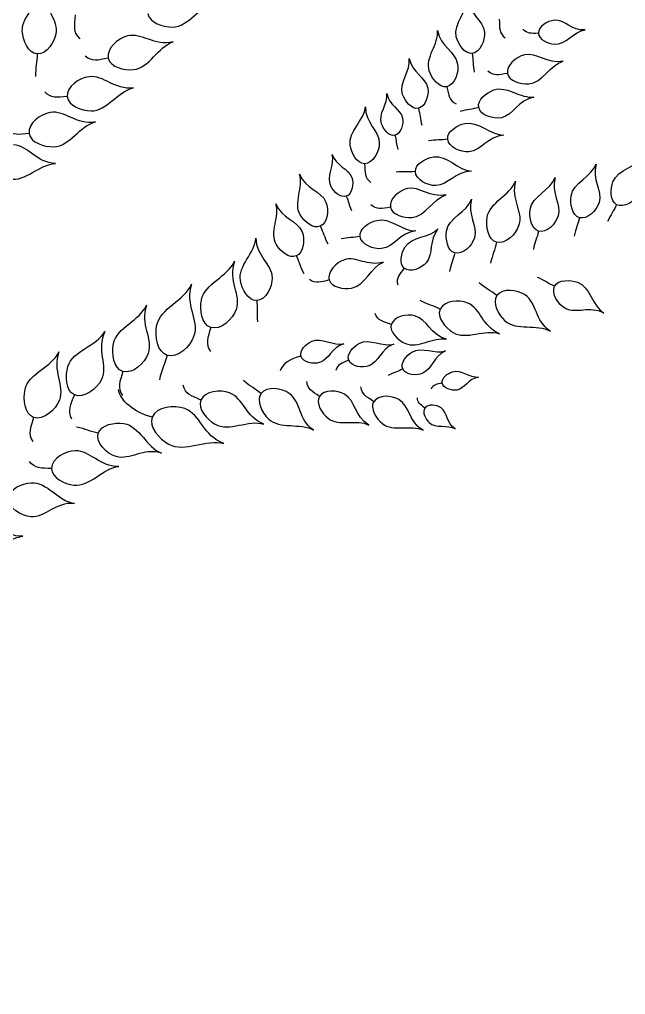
# Model space of a CAD drawing. Extents: x 5.1 to 68.9, y 5.1 to 68.9.
# Drawn here: x 44.72 to 54.54, y 36.37 to 52.16 of the extents above; entities that cross this region are included whole.
import ezdxf

# ---------------------------------------------------------------- set-up
doc = ezdxf.new("R2010")
doc.units = 0
doc.layers.add('View004', color=7, linetype='CONTINUOUS')

msp = doc.modelspace()

# ---------------------------------------------------------------- linework, layer by layer
at = {"layer": 'View004', "color": 1}
for p, q in [((53.128476, 51.937642), (53.128476, 51.937642)), ((45.007361, 51.603145), (45.007361, 51.603145)), ((46.159084, 51.533086), (46.159084, 51.533086)), ((52.054151, 51.612067), (52.054151, 51.612067)), ((52.626948, 51.287029), (52.626948, 51.287029)), ((51.642429, 51.072946), (51.642429, 51.072946)), ((45.495832, 50.911983), (45.495832, 50.911983)), ((51.183159, 50.723007), (51.183159, 50.723007)), ((52.161295, 50.736375), (52.161295, 50.736375)), ((44.87726, 50.316299), (44.87726, 50.316299)), ((50.802053, 50.286016), (50.802053, 50.286016)), ((51.657846, 50.224304), (51.657846, 50.224304)), ((50.312328, 49.825649), (50.312328, 49.825649)), ((51.134217, 49.699963), (51.134217, 49.699963)), ((50.015665, 49.299473), (50.015665, 49.299473)), ((50.731337, 49.121506), (50.731337, 49.121506)), ((54.394584, 49.162225), (54.394582, 49.162225)), ((53.792479, 48.951892), (53.792477, 48.951892)), ((49.594311, 48.81215), (49.59431, 48.81215)), ((50.238298, 48.646605), (50.238298, 48.646605)), ((53.130202, 48.734198), (53.130201, 48.734198)), ((52.449669, 48.55365), (52.449669, 48.55365)), ((49.20534, 48.331327), (49.205339, 48.331327)), ((51.774536, 48.380628), (51.774536, 48.380628)), ((50.954032, 48.13399), (50.954032, 48.13399)), ((49.740077, 47.943553), (49.740077, 47.943553)), ((52.454939, 47.6906), (52.454939, 47.6906)), ((53.390767, 47.841504), (53.390767, 47.841504)), ((48.56398, 47.61088), (48.56398, 47.61088)), ((51.535065, 47.468521), (51.535065, 47.468519)), ((50.745068, 47.221823), (50.745068, 47.221823)), ((47.81961, 47.174132), (47.81961, 47.174132)), ((47.112432, 46.721576), (47.112432, 46.721576)), ((49.281663, 46.707865), (49.281663, 46.707863)), ((50.054302, 46.643701), (50.054302, 46.643704)), ((46.394378, 46.462684), (46.394377, 46.462684)), ((50.929509, 46.501592), (50.929509, 46.501595)), ((51.569509, 46.274475), (51.569509, 46.274475)), ((45.610043, 46.082997), (45.610044, 46.082997)), ((47.658746, 45.995675), (47.658746, 45.995675)), ((48.633903, 46.103488), (48.633903, 46.103488)), ((49.582109, 46.057548), (49.582109, 46.057546)), ((50.460078, 45.97185), (50.460078, 45.971848)), ((51.287725, 45.868757), (51.287725, 45.868775)), ((44.950613, 45.717448), (44.950614, 45.717448)), ((46.871572, 45.720747), (46.871572, 45.720748)), ((45.997759, 45.459036), (45.997759, 45.459036)), ((45.240394, 44.889263), (45.240394, 44.889263))]:
    msp.add_line(p, q, dxfattribs=at)
at = {"layer": 'View004', "color": 3}
for points in [[(52.00829, 62.988856), (61.290322, 57.629872), (67.00829, 47.726062), (67.00829, 37.008094)], [(67.00829, 37.008094), (67.00829, 26.290126), (61.290322, 16.386315), (52.00829, 11.027331)]]:
    msp.add_open_spline(points, degree=3, dxfattribs=at)
at = {"layer": 'View004', "color": 1}
for points in [[(44.766913, 51.975439), (44.752351, 52.233405), (45.073927, 52.419007), (45.111494, 52.669766)], [(45.111494, 52.669766), (45.08366, 52.359423), (45.335927, 52.201616), (45.315318, 51.962369)], [(47.200802, 52.038013), (47.466534, 52.040593), (47.635135, 52.383266), (47.889924, 52.438878)], [(51.797997, 51.882762), (51.746193, 52.093766), (51.983418, 52.296764), (51.975821, 52.509846)], [(51.975821, 52.509846), (52.000649, 52.249009), (52.233512, 52.157443), (52.253354, 51.95649)], [(45.622019, 52.236234), (45.608645, 52.059472), (45.584015, 51.958308), (45.696248, 51.850878)], [(46.802372, 52.25945), (46.822646, 52.108865), (47.048865, 52.036524), (47.200802, 52.038013)], [(52.493247, 52.168259), (52.499067, 52.024503), (52.488687, 51.940638), (52.589238, 51.86456)], [(53.387213, 52.148926), (53.276078, 52.142026), (53.123612, 52.048884), (53.128476, 51.937642)], [(53.88304, 51.99312), (53.663535, 51.978714), (53.556419, 52.15943), (53.387213, 52.148926)], [(45.007361, 51.603145), (44.859968, 51.613129), (44.775239, 51.827943), (44.766913, 51.975439)], [(45.315318, 51.962369), (45.301782, 51.80523), (45.16472, 51.592487), (45.007361, 51.603145)], [(47.208918, 51.799037), (46.903086, 51.724116), (46.70713, 51.952199), (46.47123, 51.895291)], [(51.35969, 51.329547), (51.290352, 51.541069), (51.516897, 51.766901), (51.492556, 51.983986)], [(51.492556, 51.983986), (51.53821, 51.719457), (51.783222, 51.644035), (51.819128, 51.440294)], [(52.253354, 51.95649), (52.266392, 51.824506), (52.185875, 51.627513), (52.054151, 51.612067)], [(53.128476, 51.937642), (53.010578, 51.937335), (52.942281, 51.9259), (52.876459, 52.005554)], [(53.387174, 51.761649), (53.568996, 51.747015), (53.705424, 51.970842), (53.88304, 51.99312)], [(46.47123, 51.895291), (46.316291, 51.857917), (46.124549, 51.688683), (46.159084, 51.533086)], [(46.567536, 51.349374), (46.827476, 51.37398), (46.964093, 51.72344), (47.208918, 51.799037)], [(52.054151, 51.612067), (51.93077, 51.597601), (51.827615, 51.762118), (51.797997, 51.882762)], [(53.128476, 51.937642), (53.133036, 51.833446), (53.283215, 51.770016), (53.387174, 51.761649)], [(45.007361, 51.603145), (45.007112, 51.467794), (44.978813, 51.389344), (44.981483, 51.237999)], [(46.159084, 51.533086), (45.992971, 51.50332), (45.899543, 51.47021), (45.786943, 51.56611)], [(46.159084, 51.533086), (46.19143, 51.387344), (46.418912, 51.335302), (46.567536, 51.349374)], [(50.928418, 50.946335), (50.86368, 51.132926), (51.061211, 51.336725), (51.036306, 51.528938)], [(51.036306, 51.528938), (51.080844, 51.294961), (51.299352, 51.231788), (51.334312, 51.05159)], [(52.054151, 51.612067), (52.074809, 51.50014), (52.063505, 51.430927), (52.089041, 51.306229)], [(52.902006, 51.587878), (52.769037, 51.559906), (52.60141, 51.420486), (52.626948, 51.287029)], [(53.528228, 51.487403), (53.265736, 51.431207), (53.104454, 51.630473), (52.902006, 51.587878)], [(52.97042, 51.12026), (53.192546, 51.134726), (53.317706, 51.429106), (53.528228, 51.487403)], [(51.642429, 51.072946), (51.517512, 51.048568), (51.399333, 51.208606), (51.35969, 51.329547)], [(51.819128, 51.440294), (51.842714, 51.306478), (51.77579, 51.098973), (51.642429, 51.072946)], [(52.626948, 51.287029), (52.484648, 51.265819), (52.404204, 51.239941), (52.310649, 51.324481)], [(45.84804, 51.235366), (45.689802, 51.216292), (45.479654, 51.070543), (45.495832, 50.911983)], [(46.569497, 51.053846), (46.25702, 51.015056), (46.088963, 51.26441), (45.84804, 51.235366)], [(52.626948, 51.287029), (52.65087, 51.162024), (52.843416, 51.111986), (52.97042, 51.12026)], [(45.880106, 50.681947), (46.141144, 50.676127), (46.317532, 51.007278), (46.569497, 51.053846)], [(51.334312, 51.05159), (51.357274, 50.933237), (51.301072, 50.748131), (51.183159, 50.723007)], [(51.642429, 51.072946), (51.675765, 50.932988), (51.681723, 50.848696), (51.795035, 50.793376)], [(52.161295, 50.736375), (52.134337, 50.85881), (52.289139, 50.978971), (52.407299, 51.02087)], [(52.407299, 51.02087), (52.613957, 51.094151), (52.841703, 50.876401), (53.054902, 50.905504)], [(45.495832, 50.911983), (45.327382, 50.901765), (45.230734, 50.879763), (45.130069, 50.988125)], [(45.495832, 50.911983), (45.510988, 50.763465), (45.730855, 50.685281), (45.880106, 50.681947)], [(50.585681, 50.471136), (50.529377, 50.627308), (50.693333, 50.800601), (50.670451, 50.961901)], [(50.670451, 50.961901), (50.710255, 50.765698), (50.894551, 50.714819), (50.925763, 50.563719)], [(51.183159, 50.723007), (51.072714, 50.699475), (50.965432, 50.839648), (50.928418, 50.946335)], [(53.054902, 50.905504), (52.795485, 50.854288), (52.727007, 50.611231), (52.527221, 50.571056)], [(45.951817, 50.501569), (45.638981, 50.450161), (45.460024, 50.694368), (45.218791, 50.655601)], [(50.078792, 50.127719), (50.04749, 50.348104), (50.310021, 50.530864), (50.323998, 50.748862)], [(50.323998, 50.748862), (50.322738, 50.480424), (50.550771, 50.363339), (50.550513, 50.156459)], [(51.183159, 50.723007), (51.211323, 50.623452), (51.206955, 50.559853), (51.240615, 50.449152)], [(52.161295, 50.736375), (52.050986, 50.704353), (51.980346, 50.708727), (51.857705, 50.670518)], [(52.527221, 50.571056), (52.396002, 50.544668), (52.190079, 50.605664), (52.161295, 50.736375)], [(45.218791, 50.655601), (45.060349, 50.630143), (44.854702, 50.47518), (44.87726, 50.316299)], [(50.925763, 50.563719), (50.946265, 50.464477), (50.900905, 50.308328), (50.802053, 50.286016)], [(44.87726, 50.316299), (44.708194, 50.299343), (44.611831, 50.273381), (44.506262, 50.37841)], [(45.272982, 50.100095), (45.535834, 50.104595), (45.700169, 50.444734), (45.951817, 50.501569)], [(50.802053, 50.286016), (50.709464, 50.265118), (50.617873, 50.381842), (50.585681, 50.471136)], [(51.657846, 50.224304), (51.645222, 50.349036), (51.812885, 50.45049), (51.935097, 50.478444)], [(51.935097, 50.478444), (52.148843, 50.527338), (52.349881, 50.284712), (52.565015, 50.288966)], [(44.87726, 50.316299), (44.898392, 50.167481), (45.122693, 50.097536), (45.272982, 50.100095)], [(50.802053, 50.286016), (50.826737, 50.202626), (50.823707, 50.149127), (50.853119, 50.056426)], [(51.657846, 50.224304), (51.544573, 50.205254), (51.474914, 50.217764), (51.348677, 50.193992)], [(52.0022, 50.01778), (51.868811, 50.00674), (51.671322, 50.091139), (51.657846, 50.224304)], [(52.565015, 50.288966), (52.301417, 50.268092), (52.205291, 50.034584), (52.0022, 50.01778)], [(45.305369, 49.826675), (44.990884, 49.842353), (44.868347, 50.116955), (44.626026, 50.129894)], [(50.312328, 49.825649), (50.185074, 49.823489), (50.096686, 50.00171), (50.078792, 50.127719)], [(50.550513, 50.156459), (50.550347, 50.02058), (50.448186, 49.827967), (50.312328, 49.825649)], [(49.76765, 49.459696), (49.688134, 49.612369), (49.832582, 49.813183), (49.7867, 49.97576)], [(49.7867, 49.97576), (49.854815, 49.779663), (50.051249, 49.752937), (50.104277, 49.601996)], [(51.134217, 49.699963), (51.129717, 49.82525), (51.303563, 49.915646), (51.427328, 49.935635)], [(51.427328, 49.935635), (51.643788, 49.970597), (51.82871, 49.715476), (52.043669, 49.705804)], [(54.335578, 49.533673), (54.412722, 49.738921), (54.725994, 49.77274), (54.841136, 49.954519)], [(44.562172, 49.579236), (44.818292, 49.52847), (45.049149, 49.824257), (45.305369, 49.826675)], [(50.312328, 49.825649), (50.320692, 49.68202), (50.311824, 49.597983), (50.413721, 49.523711)], [(53.657424, 49.302913), (53.690142, 49.519724), (53.989508, 49.61803), (54.064277, 49.819798)], [(54.064277, 49.819798), (53.987239, 49.566845), (54.169374, 49.391936), (54.110693, 49.196783)], [(49.267839, 48.998891), (49.156207, 49.187614), (49.326129, 49.452962), (49.256595, 49.656594)], [(49.256595, 49.656594), (49.356712, 49.411856), (49.608399, 49.391366), (49.686222, 49.203026)], [(50.104277, 49.601996), (50.139107, 49.502859), (50.114147, 49.336111), (50.015665, 49.299473)], [(51.134217, 49.699963), (51.019949, 49.688281), (50.951245, 49.705243), (50.823735, 49.689715)], [(51.46449, 49.471595), (51.330665, 49.469195), (51.13905, 49.566205), (51.134217, 49.699963)], [(52.043669, 49.705804), (51.779272, 49.702024), (51.668243, 49.475225), (51.46449, 49.471595)], [(52.994675, 49.085038), (53.027099, 49.301893), (53.326333, 49.400602), (53.400829, 49.602472)], [(53.400829, 49.602472), (53.324133, 49.349415), (53.506503, 49.174751), (53.448085, 48.979519)], [(50.015665, 49.299473), (49.923419, 49.265159), (49.813113, 49.372403), (49.76765, 49.459696)], [(51.632617, 49.32188), (51.370125, 49.265684), (51.208843, 49.46495), (51.006395, 49.422355)], [(52.294922, 48.954244), (52.331948, 49.201854), (52.673615, 49.314562), (52.758677, 49.545061)], [(52.758677, 49.545061), (52.671104, 49.256116), (52.879338, 49.056682), (52.812635, 48.833762)], [(54.394582, 49.162225), (54.283587, 49.220509), (54.291467, 49.41632), (54.335578, 49.533673)], [(50.015665, 49.299473), (50.052595, 49.217206), (50.056897, 49.161811), (50.099982, 49.070631)], [(51.006395, 49.422355), (50.873426, 49.394383), (50.705799, 49.254963), (50.731337, 49.121506)], [(51.074809, 48.954737), (51.296935, 48.969209), (51.422095, 49.263583), (51.632617, 49.32188)], [(53.792477, 48.951892), (53.671778, 48.985792), (53.638716, 49.178948), (53.657424, 49.302913)], [(54.756813, 49.335494), (54.692429, 49.218151), (54.513084, 49.099998), (54.394584, 49.162225)], [(48.880341, 48.520618), (48.770189, 48.710208), (48.942182, 48.974219), (48.874245, 49.178389)], [(48.874245, 49.178389), (48.972443, 48.932875), (49.223962, 48.910416), (49.300308, 48.721472)], [(49.686222, 49.203026), (49.737336, 49.079326), (49.717056, 48.865519), (49.594311, 48.81215)], [(50.731337, 49.121506), (50.589036, 49.100296), (50.508593, 49.074418), (50.415038, 49.158952)], [(50.731337, 49.121506), (50.755259, 48.996501), (50.947805, 48.946463), (51.074809, 48.954737)], [(51.639009, 48.731467), (51.671433, 48.948323), (51.970667, 49.047032), (52.045163, 49.248901)], [(52.045163, 49.248901), (51.968468, 48.995845), (52.150838, 48.821181), (52.092419, 48.625949)], [(54.110693, 49.196783), (54.072155, 49.068606), (53.921339, 48.915701), (53.792479, 48.951892)], [(54.394582, 49.162225), (54.34798, 49.05724), (54.299114, 49.006044), (54.249294, 48.887643)], [(49.59431, 48.81215), (49.479338, 48.762164), (49.331666, 48.890987), (49.267839, 48.998891)], [(50.508047, 48.908695), (50.720281, 48.963781), (50.928285, 48.727097), (51.143205, 48.737601)], [(52.449669, 48.55365), (52.311801, 48.59217), (52.273752, 48.81267), (52.294922, 48.954244)], [(53.130201, 48.734198), (53.009457, 48.767936), (52.976135, 48.961048), (52.994675, 49.085038)], [(53.448085, 48.979519), (53.409715, 48.851291), (53.259111, 48.698182), (53.130202, 48.734198)], [(53.792477, 48.951892), (53.768753, 48.839504), (53.731619, 48.779255), (53.707544, 48.653076)], [(49.59431, 48.81215), (49.646936, 48.710051), (49.656219, 48.639889), (49.717285, 48.526876)], [(50.238298, 48.646605), (50.222056, 48.770917), (50.386698, 48.877201), (50.508047, 48.908695)], [(52.812635, 48.833762), (52.768829, 48.687348), (52.59686, 48.512526), (52.449669, 48.55365)], [(49.300308, 48.721472), (49.350456, 48.597376), (49.328502, 48.383734), (49.20534, 48.331327)], [(50.238298, 48.646605), (50.125626, 48.624273), (50.055633, 48.634755), (49.93014, 48.607323)], [(50.588508, 48.450175), (50.455496, 48.435265), (50.255637, 48.513888), (50.238298, 48.646605)], [(51.143205, 48.737601), (50.880324, 48.709077), (50.791025, 48.472873), (50.588508, 48.450175)], [(50.968126, 48.480078), (51.075006, 48.651407), (51.363999, 48.625124), (51.500931, 48.768371)], [(51.500931, 48.768371), (51.343379, 48.582683), (51.433437, 48.36827), (51.312521, 48.224738)], [(51.774536, 48.380628), (51.653792, 48.414366), (51.620469, 48.607477), (51.639009, 48.731467)], [(53.130201, 48.734198), (53.106633, 48.621779), (53.069577, 48.561481), (53.045672, 48.435269)], [(48.29965, 47.933877), (48.258778, 48.173743), (48.540105, 48.381392), (48.548777, 48.620019)], [(48.548777, 48.620019), (48.555503, 48.326661), (48.808244, 48.20563), (48.814226, 47.979565)], [(49.205339, 48.331327), (49.089981, 48.282241), (48.94332, 48.412217), (48.880341, 48.520618)], [(50.954032, 48.13399), (50.864384, 48.206749), (50.907016, 48.382118), (50.968126, 48.480078)], [(52.092419, 48.625949), (52.054049, 48.49772), (51.903445, 48.344612), (51.774536, 48.380628)], [(52.449669, 48.55365), (52.422759, 48.425287), (52.380447, 48.356437), (52.353152, 48.212326)], [(49.205339, 48.331327), (49.257161, 48.228819), (49.265899, 48.158587), (49.326078, 48.0451)], [(50.616879, 48.232818), (50.3613, 48.150724), (50.180949, 48.332909), (49.983758, 48.270336)], [(51.774536, 48.380628), (51.750968, 48.268208), (51.713912, 48.20791), (51.690006, 48.081698)], [(47.668357, 47.619599), (47.720083, 47.888944), (48.099153, 47.996851), (48.202683, 48.245292)], [(48.202683, 48.245292), (48.09376, 47.932991), (48.312658, 47.705282), (48.229563, 47.464306)], [(49.983758, 48.270336), (49.854243, 48.229242), (49.701356, 48.073798), (49.740077, 47.943553)], [(50.098469, 47.811872), (50.318045, 47.848424), (50.413221, 48.153814), (50.616879, 48.232818)], [(51.312521, 48.224738), (51.233105, 48.130464), (51.049742, 48.056311), (50.954032, 48.13399)], [(50.954032, 48.13399), (50.876016, 48.029356), (50.820815, 47.976164), (50.848238, 47.865113)], [(46.943484, 47.197041), (46.994886, 47.486686), (47.399797, 47.608142), (47.507076, 47.876153)], [(47.507076, 47.876153), (47.394978, 47.539574), (47.633182, 47.298672), (47.547708, 47.038975)], [(48.56398, 47.61088), (48.424996, 47.604652), (48.323019, 47.79673), (48.29965, 47.933877)], [(48.814226, 47.979565), (48.818186, 47.831087), (48.712361, 47.617526), (48.56398, 47.61088)], [(49.740077, 47.943553), (49.600602, 47.908255), (49.52314, 47.874483), (49.421619, 47.949253)], [(49.740077, 47.943553), (49.776347, 47.821558), (49.972924, 47.790973), (50.098469, 47.811872)], [(52.454939, 47.6906), (52.353315, 47.773508), (52.277129, 47.800454), (52.165306, 47.895368)], [(53.390767, 47.841504), (53.285192, 47.886756), (53.233374, 47.934961), (53.114343, 47.983258)], [(53.390767, 47.841504), (53.447623, 47.953238), (53.643518, 47.94787), (53.761427, 47.905271)], [(53.761427, 47.905271), (53.967648, 47.830766), (54.005483, 47.517953), (54.188724, 47.405155)], [(52.454939, 47.6906), (52.371936, 47.573973), (52.480961, 47.378573), (52.586429, 47.281781)], [(52.913306, 47.700938), (52.787193, 47.787263), (52.543554, 47.815113), (52.454939, 47.6906)], [(53.318502, 47.11385), (53.068752, 47.283506), (53.105319, 47.56951), (52.913306, 47.700938)], [(53.568668, 47.481527), (53.450508, 47.544401), (53.330065, 47.722215), (53.390767, 47.841504)], [(46.243123, 46.908152), (46.294849, 47.177496), (46.673919, 47.285403), (46.77745, 47.533844)], [(46.77745, 47.533844), (46.668526, 47.221544), (46.887424, 46.993835), (46.80433, 46.752858)], [(47.81961, 47.174132), (47.67045, 47.222528), (47.638781, 47.465599), (47.668357, 47.619599)], [(48.56398, 47.61088), (48.578044, 47.484192), (48.55984, 47.40779), (48.578326, 47.266444)], [(51.535065, 47.468519), (51.419126, 47.529835), (51.33913, 47.54128), (51.210833, 47.612363)], [(51.982457, 47.568752), (51.841837, 47.628602), (51.597477, 47.608022), (51.535065, 47.468521)], [(52.495145, 47.072761), (52.21692, 47.190017), (52.196558, 47.477629), (51.982457, 47.568752)], [(54.188724, 47.405155), (53.955732, 47.530192), (53.748569, 47.385799), (53.568668, 47.481527)], [(48.229563, 47.464306), (48.174987, 47.306031), (47.978856, 47.122461), (47.81961, 47.174132)], [(50.745068, 47.221823), (50.609138, 47.268965), (50.525862, 47.283311), (50.482131, 47.401578)], [(51.128222, 47.360962), (50.997429, 47.39779), (50.78428, 47.35192), (50.745068, 47.221823)], [(51.535065, 47.468519), (51.476607, 47.337853), (51.621913, 47.167695), (51.744345, 47.093521)], [(50.745068, 47.221823), (50.708342, 47.099965), (50.855778, 46.966397), (50.972157, 46.914877)], [(51.636593, 46.98174), (51.377943, 47.053579), (51.32736, 47.304895), (51.128222, 47.360962)], [(52.586429, 47.281781), (52.770882, 47.112493), (53.107448, 47.239631), (53.318502, 47.11385)], [(45.506347, 46.541872), (45.586037, 46.804305), (45.974333, 46.871859), (46.10335, 47.108072)], [(46.10335, 47.108072), (45.962272, 46.808918), (46.156078, 46.559506), (46.048168, 46.328573)], [(47.112432, 46.721576), (46.951731, 46.771226), (46.914092, 47.031432), (46.943484, 47.197041)], [(47.81961, 47.174132), (47.771874, 47.003413), (47.72791, 46.909031), (47.81691, 46.781701)], [(51.744345, 47.093521), (51.958475, 46.96379), (52.263485, 47.154603), (52.495145, 47.072761)], [(46.394377, 46.462684), (46.245217, 46.51108), (46.213547, 46.754151), (46.243123, 46.908152)], [(47.547708, 47.038975), (47.491572, 46.868405), (47.283999, 46.668568), (47.112432, 46.721576)], [(49.281663, 46.707863), (49.251255, 46.80256), (49.364577, 46.908992), (49.454784, 46.950881)], [(49.454784, 46.950881), (49.612554, 47.024147), (49.808646, 46.869116), (49.974871, 46.907975)], [(49.974871, 46.907975), (49.773788, 46.848209), (49.737797, 46.651138), (49.582991, 46.604533)], [(50.054302, 46.643704), (50.015446, 46.743146), (50.12981, 46.864685), (50.223682, 46.915543)], [(50.223682, 46.915543), (50.387861, 47.004493), (50.608226, 46.851386), (50.783744, 46.904029)], [(50.783744, 46.904029), (50.572264, 46.826675), (50.546761, 46.613147), (50.38399, 46.552957)], [(50.972157, 46.914877), (51.1757, 46.824768), (51.423023, 47.027633), (51.636593, 46.98174)], [(44.810773, 46.166629), (44.869351, 46.434566), (45.251051, 46.532769), (45.360886, 46.778489)], [(45.360886, 46.778489), (45.244031, 46.469068), (45.45705, 46.235849), (45.367834, 45.99707)], [(46.80433, 46.752858), (46.749754, 46.594583), (46.553623, 46.411013), (46.394378, 46.462684)], [(50.929509, 46.501595), (50.886207, 46.595971), (50.990438, 46.720391), (51.078733, 46.775033)], [(51.078733, 46.775033), (51.233158, 46.870602), (51.455704, 46.734293), (51.623174, 46.795247)], [(51.623174, 46.795247), (51.422172, 46.708285), (51.409378, 46.49953), (51.254709, 46.431964)], [(47.112432, 46.721576), (47.07672, 46.571668), (47.024822, 46.492154), (46.988154, 46.323761)], [(49.281663, 46.707863), (49.107975, 46.681583), (48.964358, 46.565406), (48.944882, 46.470386)], [(49.582991, 46.604533), (49.481315, 46.573921), (49.314129, 46.606753), (49.281663, 46.707865)], [(50.054302, 46.643704), (49.943789, 46.5952), (49.875113, 46.577639), (49.846449, 46.475824)], [(50.38399, 46.552957), (50.277083, 46.513423), (50.095785, 46.537537), (50.054302, 46.643701)], [(45.610044, 46.082997), (45.466783, 46.146773), (45.460781, 46.391822), (45.506347, 46.541872)], [(46.394377, 46.462684), (46.346641, 46.291965), (46.302676, 46.197584), (46.391677, 46.070253)], [(50.929509, 46.501595), (50.845836, 46.456325), (50.787891, 46.447475), (50.69532, 46.395032)], [(51.254709, 46.431964), (51.153123, 46.387588), (50.975738, 46.400836), (50.929509, 46.501592)], [(51.569509, 46.274475), (51.553801, 46.355088), (51.657098, 46.431318), (51.735149, 46.456877)], [(51.735149, 46.456877), (51.871658, 46.501577), (52.017343, 46.355346), (52.157433, 46.371011)], [(46.048168, 46.328573), (45.977295, 46.176896), (45.76299, 46.014909), (45.610043, 46.082997)], [(48.633903, 46.103488), (48.534144, 46.188631), (48.458575, 46.217261), (48.348887, 46.314634)], [(49.582109, 46.057546), (49.46315, 46.138465), (49.386483, 46.174005), (49.375065, 46.299579)], [(51.569509, 46.274475), (51.479188, 46.252989), (51.424793, 46.249161), (51.389073, 46.176053)], [(51.806525, 46.16038), (51.720168, 46.145188), (51.586278, 46.188412), (51.569509, 46.274475)], [(52.157433, 46.371011), (51.986723, 46.341599), (51.938006, 46.18351), (51.806525, 46.16038)], [(44.950614, 45.717448), (44.802737, 45.769636), (44.777278, 46.013433), (44.810773, 46.166629)], [(46.871572, 45.720748), (46.578057, 45.787247), (46.3471, 46.003613), (46.325635, 46.168397)], [(47.658746, 45.995675), (47.504572, 46.067102), (47.408405, 46.093779), (47.370962, 46.237912)], [(48.125401, 46.114001), (47.976047, 46.172699), (47.720165, 46.143929), (47.658746, 45.995675)], [(48.678077, 45.60843), (48.382607, 45.723347), (48.352799, 46.024635), (48.125401, 46.114001)], [(49.092386, 46.103648), (48.96822, 46.192751), (48.725261, 46.226003), (48.633903, 46.103488)], [(49.988279, 46.09209), (49.871592, 46.161712), (49.653852, 46.17294), (49.582109, 46.057548)], [(50.460078, 45.971848), (50.341118, 46.052767), (50.264452, 46.088307), (50.253034, 46.213881)], [(45.367834, 45.99707), (45.309238, 45.840239), (45.108488, 45.661732), (44.950613, 45.717448)], [(45.610044, 46.082997), (45.544664, 45.918226), (45.491045, 45.828976), (45.566214, 45.693012)], [(47.658746, 45.995675), (47.601218, 45.85681), (47.758726, 45.682469), (47.889409, 45.608204)], [(48.633903, 46.103488), (48.548332, 45.988732), (48.652995, 45.79096), (48.756285, 45.69185)], [(49.48445, 45.50771), (49.238528, 45.682868), (49.281435, 45.96799), (49.092386, 46.103648)], [(49.582109, 46.057546), (49.51491, 45.949459), (49.622471, 45.782101), (49.721418, 45.702048)], [(50.380335, 45.593551), (50.149323, 45.730276), (50.165942, 45.986092), (49.988279, 46.09209)], [(50.460078, 45.971848), (50.392878, 45.863761), (50.50044, 45.696403), (50.599386, 45.61635)], [(50.866248, 46.006392), (50.74956, 46.076014), (50.531821, 46.087242), (50.460078, 45.97185)], [(51.258304, 45.507853), (51.027292, 45.644578), (51.04391, 45.900394), (50.866248, 46.006392)], [(51.287725, 45.868775), (51.215227, 45.926771), (51.167676, 45.953462), (51.166595, 46.034822)], [(47.3993, 45.85985), (47.229371, 45.924797), (46.939616, 45.88946), (46.871572, 45.720747)], [(48.031186, 45.292636), (47.695024, 45.419755), (47.658025, 45.760969), (47.3993, 45.85985)], [(51.287725, 45.868775), (51.239101, 45.802589), (51.299953, 45.689549), (51.359616, 45.633109)], [(51.550766, 45.870737), (51.479166, 45.921353), (51.339639, 45.939437), (51.287725, 45.868757)], [(51.77813, 45.530432), (51.636326, 45.629922), (51.65978, 45.793677), (51.550766, 45.870737)], [(44.950614, 45.717448), (44.898534, 45.548002), (44.852182, 45.454773), (44.937918, 45.325213)], [(45.997759, 45.459036), (46.037821, 45.601231), (46.265464, 45.640003), (46.411522, 45.617838)], [(46.871572, 45.720748), (46.807838, 45.56272), (46.988244, 45.36677), (47.137175, 45.283978)], [(47.889409, 45.608204), (48.117969, 45.478316), (48.432521, 45.687542), (48.678077, 45.60843)], [(48.756285, 45.69185), (48.936935, 45.51851), (49.276241, 45.638144), (49.48445, 45.50771)], [(49.721418, 45.702048), (49.894467, 45.562036), (50.18609, 45.693486), (50.380335, 45.593551)], [(45.997759, 45.459036), (45.865348, 45.487098), (45.794389, 45.530915), (45.645726, 45.559407)], [(46.411522, 45.617838), (46.666974, 45.579072), (46.782524, 45.226217), (47.020209, 45.137917)], [(50.599386, 45.61635), (50.772435, 45.476338), (51.064058, 45.607788), (51.258304, 45.507853)], [(51.359616, 45.633109), (51.463965, 45.534397), (51.658144, 45.604417), (51.77813, 45.530432)], [(46.286023, 45.083827), (46.135021, 45.129367), (45.954989, 45.307227), (45.997759, 45.459036)], [(47.137175, 45.283978), (47.397648, 45.139175), (47.751987, 45.3797), (48.031186, 45.292636)], [(45.626087, 45.177376), (45.465641, 45.174376), (45.240314, 45.049737), (45.240394, 44.889263)], [(46.330308, 44.922178), (46.013356, 44.915104), (45.870372, 45.181969), (45.626087, 45.177376)], [(47.020209, 45.137917), (46.722212, 45.22894), (46.515929, 45.014488), (46.286023, 45.083827)], [(45.240394, 44.889263), (45.070619, 44.896157), (44.97157, 44.883923), (44.881754, 45.002732)], [(45.240394, 44.889263), (45.240469, 44.738952), (45.452761, 44.638276), (45.601927, 44.619757)], [(45.601927, 44.619757), (45.862813, 44.587363), (46.07318, 44.901155), (46.330308, 44.922178)], [(44.541673, 44.410529), (44.549281, 44.558063), (44.762707, 44.646239), (44.91005, 44.656937)], [(44.91005, 44.656937), (45.167747, 44.675651), (45.358501, 44.357101), (45.609831, 44.323574)], [(44.905805, 44.108392), (44.74847, 44.119396), (44.533549, 44.25302), (44.541673, 44.410529)], [(45.609831, 44.323574), (45.299081, 44.34641), (45.145354, 44.091637), (44.905805, 44.108392)], [(44.773649, 43.791701), (44.456697, 43.784627), (44.313713, 44.051492), (44.069429, 44.046899)], [(44.045268, 43.48928), (44.306155, 43.456892), (44.516521, 43.770679), (44.773649, 43.791701)]]:
    msp.add_open_spline(points, degree=3, dxfattribs=at)

doc.saveas('drawing.dxf')
